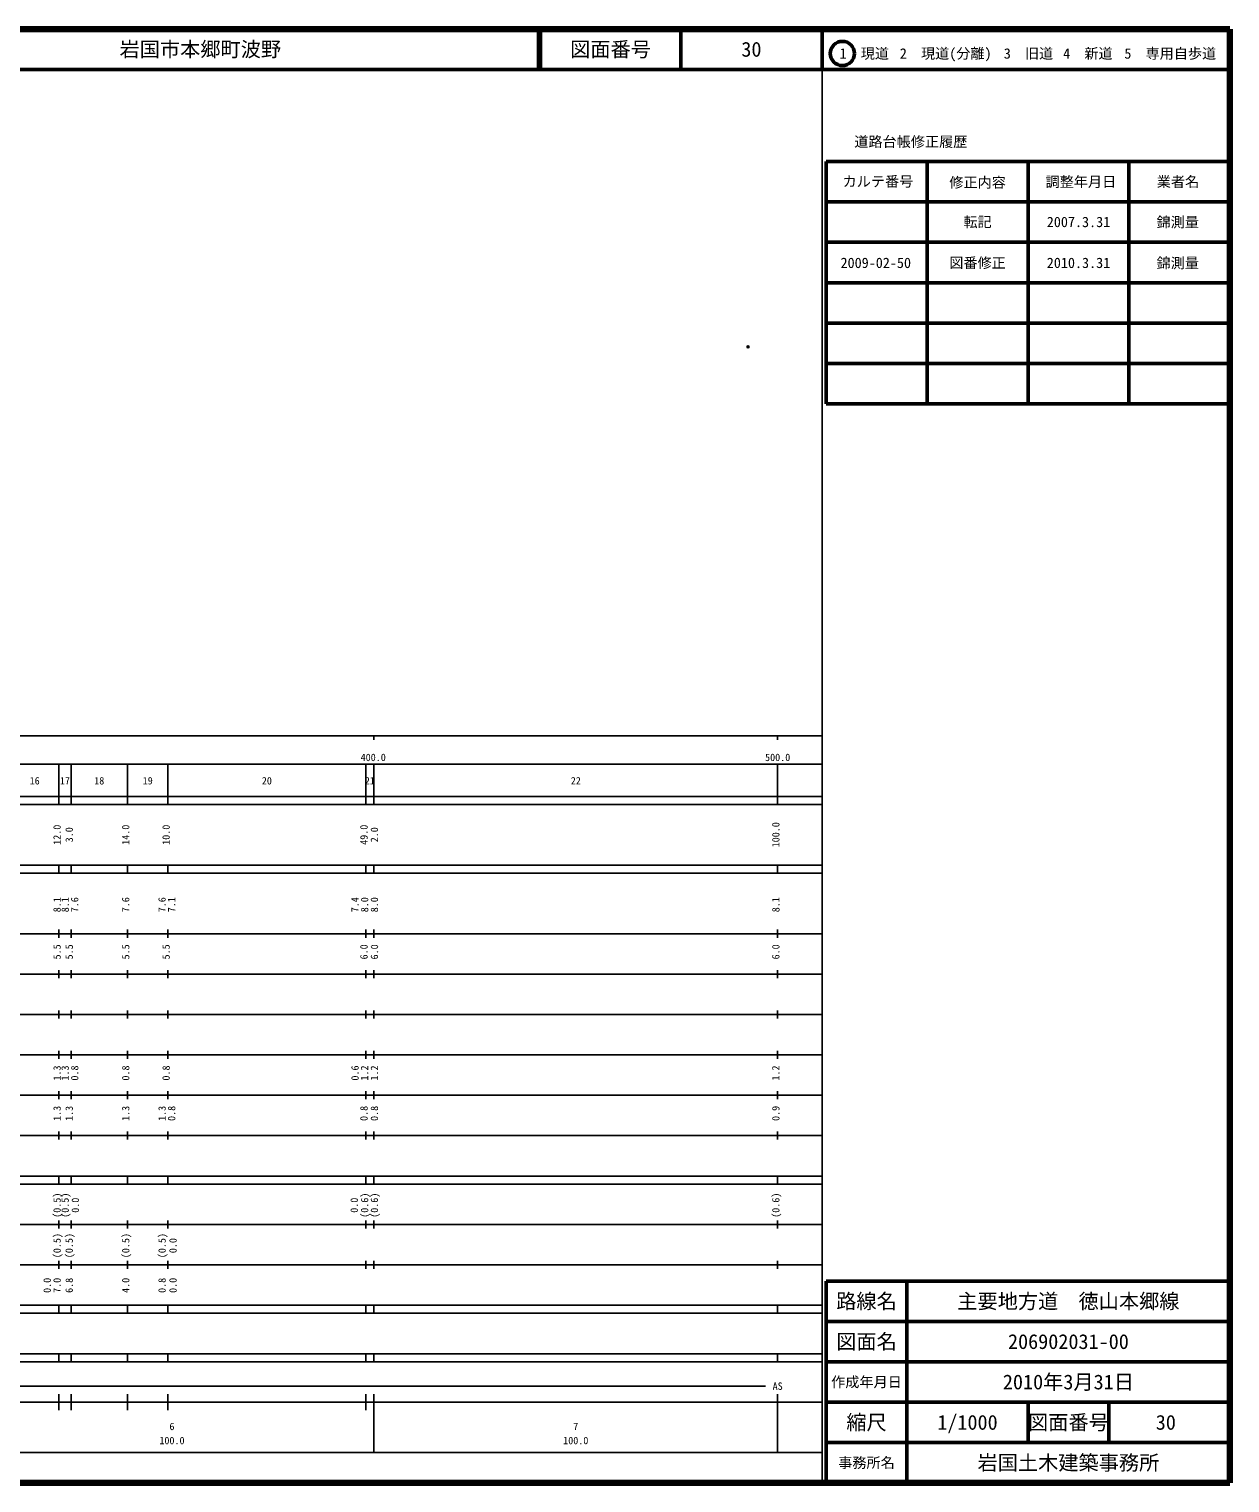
# Model space of a CAD drawing. Units: millimetres on the paper. Extents: x 40 to 680, y 20 to 380.
# Drawn here: x 382.6 to 680, y 20 to 380 of the extents above; entities that cross this region are included whole.
import ezdxf
from ezdxf.enums import TextEntityAlignment as Align

# ---------------------------------------------------------------- set-up
doc = ezdxf.new("R2010")
doc.units = ezdxf.units.MM
doc.header["$PDMODE"] = 32
doc.header["$PDSIZE"] = 0.5
doc.layers.add('M-OTRS', color=6, linetype='Continuous')
doc.layers.add('M-TTL-TXT', color=7, linetype='Continuous')
for name, color, linetype, lineweight in [('M-TTL', 2, 'Continuous', 140), ('M-TTL-BAND', 7, 'Continuous', 25), ('M-TTL-FRAM', 2, 'Continuous', 50), ('M-TTL-LINE', 7, 'Continuous', 50)]:
    doc.layers.add(name, color=color, linetype=linetype, lineweight=lineweight)
doc.styles.add('ＭＳ ゴシック', font='')
doc.styles.get('ＭＳ ゴシック').set_extended_font_data('MS Gothic')

msp = doc.modelspace()

# ---------------------------------------------------------------- linework, layer by layer
at = {"layer": 'M-OTRS'}
msp.add_point((560.657, 301.327), dxfattribs=at)
at = {"layer": 'M-TTL'}
for p, q in [((680, 380), (40, 380)), ((680, 20), (680, 380)), ((40, 20), (680, 20))]:
    msp.add_line(p, q, dxfattribs=at)
at = {"layer": 'M-TTL-BAND'}
for p, q in [((579, 20), (579, 370)), ((40, 205), (579, 205)), ((468, 205), (468, 204)), ((568, 205), (568, 204)), ((68, 198), (579, 198)), ((390, 188), (390, 198)), ((393, 188), (393, 198)), ((407, 188), (407, 198)), ((417, 188), (417, 198)), ((466, 188), (466, 198)), ((468, 188), (468, 198)), ((568, 188), (568, 198)), ((40, 190), (579, 190)), ((40, 188), (579, 188)), ((40, 173), (579, 173)), ((390, 171), (390, 173)), ((393, 171), (393, 173)), ((407, 171), (407, 173)), ((417, 171), (417, 173)), ((466, 171), (466, 173)), ((468, 171), (468, 173)), ((568, 171), (568, 173)), ((40, 171), (579, 171)), ((40, 156), (579, 156)), ((390, 155), (390, 157)), ((393, 155), (393, 157)), ((407, 155), (407, 157)), ((417, 155), (417, 157)), ((466, 155), (466, 157)), ((468, 155), (468, 157)), ((568, 155), (568, 157)), ((46, 146), (579, 146)), ((390, 145), (390, 147)), ((393, 145), (393, 147)), ((407, 145), (407, 147)), ((417, 145), (417, 147)), ((466, 145), (466, 147)), ((468, 145), (468, 147)), ((568, 145), (568, 147)), ((390, 135), (390, 137)), ((393, 135), (393, 137)), ((407, 135), (407, 137)), ((417, 135), (417, 137)), ((466, 135), (466, 137)), ((468, 135), (468, 137)), ((568, 135), (568, 137)), ((52, 136), (579, 136)), ((46, 126), (579, 126)), ((390, 125), (390, 127)), ((393, 125), (393, 127)), ((407, 125), (407, 127)), ((417, 125), (417, 127)), ((466, 125), (466, 127)), ((468, 125), (468, 127)), ((568, 125), (568, 127)), ((52, 116), (579, 116)), ((390, 115), (390, 117)), ((393, 115), (393, 117)), ((407, 115), (407, 117)), ((417, 115), (417, 117)), ((466, 115), (466, 117)), ((468, 115), (468, 117)), ((568, 115), (568, 117)), ((46, 106), (579, 106)), ((390, 105), (390, 107)), ((393, 105), (393, 107)), ((407, 105), (407, 107)), ((417, 105), (417, 107)), ((466, 105), (466, 107)), ((468, 105), (468, 107)), ((568, 105), (568, 107)), ((40, 96), (579, 96)), ((40, 94), (579, 94)), ((390, 94), (390, 96)), ((393, 94), (393, 96)), ((407, 94), (407, 96)), ((417, 94), (417, 96)), ((466, 94), (466, 96)), ((468, 94), (468, 96)), ((568, 94), (568, 96)), ((49, 84), (579, 84)), ((390, 83), (390, 85)), ((393, 83), (393, 85)), ((407, 83), (407, 85)), ((417, 83), (417, 85)), ((466, 83), (466, 85)), ((468, 83), (468, 85)), ((568, 83), (568, 85)), ((40, 74), (579, 74)), ((390, 73), (390, 75)), ((393, 73), (393, 75)), ((407, 73), (407, 75)), ((417, 73), (417, 75)), ((466, 73), (466, 75)), ((468, 73), (468, 75)), ((568, 73), (568, 75)), ((40, 64), (579, 64)), ((40, 62), (579, 62)), ((390, 62), (390, 64)), ((393, 62), (393, 64)), ((407, 62), (407, 64)), ((417, 62), (417, 64)), ((466, 62), (466, 64)), ((468, 62), (468, 64)), ((568, 62), (568, 64)), ((40, 52), (579, 52)), ((390, 50), (390, 52)), ((393, 50), (393, 52)), ((407, 50), (407, 52)), ((417, 50), (417, 52)), ((466, 50), (466, 52)), ((468, 50), (468, 52)), ((568, 50), (568, 52)), ((40, 50), (579, 50)), ((71, 44), (565, 44)), ((40, 40), (579, 40)), ((390, 38), (390, 42)), ((393, 38), (393, 42)), ((407, 38), (407, 42)), ((417, 38), (417, 42)), ((466, 38), (466, 42)), ((468, 27.5), (468, 42)), ((568, 27.5), (568, 42)), ((68, 27.5), (579, 27.5))]:
    msp.add_line(p, q, dxfattribs=at)
at = {"layer": 'M-TTL-FRAM'}
for p, q in [((580, 347.197), (580, 287.197)), ((580, 347.197), (680, 347.197)), ((580, 287.197), (680, 287.197)), ((680, 70), (580, 70)), ((580, 70), (580, 20))]:
    msp.add_line(p, q, dxfattribs=at)
at = {"layer": 'M-TTL-LINE'}
for p, q in [((508.747, 380), (508.747, 370)), ((509.247, 380), (509.247, 370)), ((543.997, 380), (543.997, 370)), ((579, 380), (579, 370)), ((40, 370), (680, 370)), ((605, 347.197), (605, 287.197)), ((630, 347.197), (630, 287.197)), ((655, 347.197), (655, 287.197)), ((580, 337.197), (680, 337.197)), ((580, 327.197), (680, 327.197)), ((580, 317.197), (680, 317.197)), ((580, 307.197), (680, 307.197)), ((580, 297.197), (680, 297.197)), ((600, 70), (600, 20)), ((680, 60), (580, 60)), ((680, 50), (580, 50)), ((680, 40), (580, 40)), ((630, 40), (630, 30)), ((650, 40), (650, 30)), ((680, 30), (580, 30))]:
    msp.add_line(p, q, dxfattribs=at)
msp.add_circle((584.031, 373.958), 3, dxfattribs=at)

# ---------------------------------------------------------------- texts
at = {"layer": 'M-TTL-BAND', "style": 'ＭＳ ゴシック'}
for s, p in [('400.0', (467.844, 198.195)), ('500.0', (568, 198.195)), ('16', (384, 192.405)), ('17', (391.5, 192.405)), ('18', (400, 192.405)), ('19', (412, 192.405)), ('20', (441.5, 192.405)), ('21', (467, 192.405)), ('22', (518, 192.405)), ('AS', (568, 42.5)), ('6', (418, 32.523)), ('7', (518, 32.523)), ('100.0', (418, 29.033)), ('100.0', (518, 29.033))]:
    msp.add_text(s, height=1.833, dxfattribs=at).set_placement(p, align=Align.BOTTOM_CENTER)
for s, p in [('12.0', (391, 180.5)), ('3.0', (394, 180.5)), ('14.0', (408, 180.5)), ('10.0', (418, 180.5)), ('49.0', (467, 180.5)), ('2.0', (469.59, 180.5)), ('100.0', (569, 180.5)), ('8.1', (391, 163.174)), ('8.1', (393, 163.174)), ('7.6', (395.37, 163.174)), ('7.6', (408, 163.174)), ('7.6', (417, 163.174)), ('7.1', (419.37, 163.174)), ('7.4', (464.792, 163.174)), ('8.0', (467.162, 163.174)), ('8.0', (469.59, 163.174)), ('8.1', (569, 163.174)), ('5.5', (391, 151.5)), ('5.5', (394, 151.5)), ('5.5', (408, 151.5)), ('5.5', (418, 151.5)), ('6.0', (467, 151.5)), ('6.0', (469.59, 151.5)), ('6.0', (569, 151.5)), ('1.3', (391, 121.5)), ('1.3', (393, 121.5)), ('0.8', (395.37, 121.5)), ('0.8', (408, 121.5)), ('0.8', (418, 121.5)), ('0.6', (464.792, 121.5)), ('1.2', (467.162, 121.5)), ('1.2', (469.59, 121.5)), ('1.2', (569, 121.5)), ('1.3', (391, 111.5)), ('1.3', (394, 111.5)), ('1.3', (408, 111.5)), ('1.3', (417, 111.5)), ('0.8', (419.37, 111.5)), ('0.8', (467, 111.5)), ('0.8', (469.59, 111.5)), ('0.9', (569, 111.5)), ('(0.5)', (391, 88.764)), ('(0.5)', (393, 88.764)), ('0.0', (395.533, 88.764)), ('0.0', (464.597, 88.764)), ('(0.6)', (467.162, 88.764)), ('(0.6)', (469.59, 88.764)), ('(0.6)', (569, 88.764)), ('(0.5)', (391, 78.764)), ('(0.5)', (394, 78.764)), ('(0.5)', (408, 78.764)), ('(0.5)', (417, 78.764)), ('0.0', (419.714, 78.764)), ('0.0', (388.561, 68.916)), ('7.0', (391, 68.916)), ('6.8', (394, 68.916)), ('4.0', (408, 68.916)), ('0.8', (417, 68.916)), ('0.0', (419.714, 68.916))]:
    msp.add_text(s, height=1.833, rotation=90, dxfattribs=at).set_placement(p, align=Align.BOTTOM_CENTER)
at = {"layer": 'M-TTL-TXT', "style": 'ＭＳ ゴシック'}
msp.add_text('岩国市本郷町波野', height=3.666, dxfattribs=at).set_placement((405.024, 375), align=Align.MIDDLE_LEFT)
for s, height, p in [('図面番号', 3.666, (526.622, 375)), ('30', 3.666, (561.497, 375)), ('1\u3000現道', 2.566, (589.448, 373.958)), ('2\u3000現道(分離)', 2.566, (609.619, 373.958)), ('3\u3000旧道', 2.566, (630.121, 373.958)), ('4\u3000新道', 2.566, (644.824, 373.958)), ('5\u3000専用自歩道', 2.566, (665.228, 373.958)), ('道路台帳修正履歴', 2.566, (600.968, 352.113)), ('カルテ番号', 2.566, (592.839, 342.277)), ('修正内容', 2.566, (617.509, 342.023)), ('調整年月日', 2.566, (643.089, 342.197)), ('業者名', 2.566, (667.134, 342.197)), ('転記', 2.566, (617.5, 332.245)), ('2007.3.31', 2.566, (642.5, 332.245)), ('錦測量', 2.566, (667.077, 332.189)), ('2009-02-50', 2.566, (592.297, 322.119)), ('図番修正', 2.566, (617.5, 322.119)), ('2010.3.31', 2.566, (642.5, 322.119)), ('錦測量', 2.566, (667.077, 322.062)), ('路線名', 3.666, (590, 65)), ('路線名', 3.666, (590, 65)), ('主要地方道\u3000徳山本郷線', 3.666, (640, 65)), ('図面名', 3.666, (590, 55)), ('図面名', 3.666, (590, 55)), ('206902031-00', 3.666, (640, 55)), ('2010年3月31日', 3.666, (640, 45)), ('作成年月日', 2.566, (590, 45)), ('作成年月日', 2.566, (590, 45)), ('縮尺', 3.666, (590, 35)), ('縮尺', 3.666, (590, 35)), ('1/1000', 3.666, (615, 35)), ('図面番号', 3.666, (640, 35)), ('図面番号', 3.666, (640, 35)), ('30', 3.666, (664.125, 35)), ('事務所名', 2.566, (590, 25)), ('事務所名', 2.566, (590, 25)), ('岩国土木建築事務所', 3.666, (640, 25))]:
    msp.add_text(s, height=height, dxfattribs=at).set_placement(p, align=Align.MIDDLE_CENTER)

doc.saveas('drawing.dxf')
